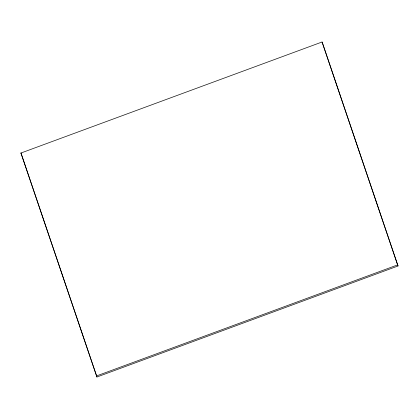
<?xml version="1.0" encoding="UTF-8"?>
<svg xmlns="http://www.w3.org/2000/svg" width="419" height="419" viewBox="0 0 419 419"><rect width="100%" height="100%" fill="white"/><g stroke="black" fill="none" stroke-linecap="round" stroke-linejoin="round"><path stroke-width="0.63" d="M20.95 153.029L322.059 42L322.489 43.057L398.05 265.971L96.941 377L20.95 153.029L96.941 377M96.511 375.943L397.621 264.908L398.05 265.971M322.059 42L397.621 264.908"/></g></svg>
